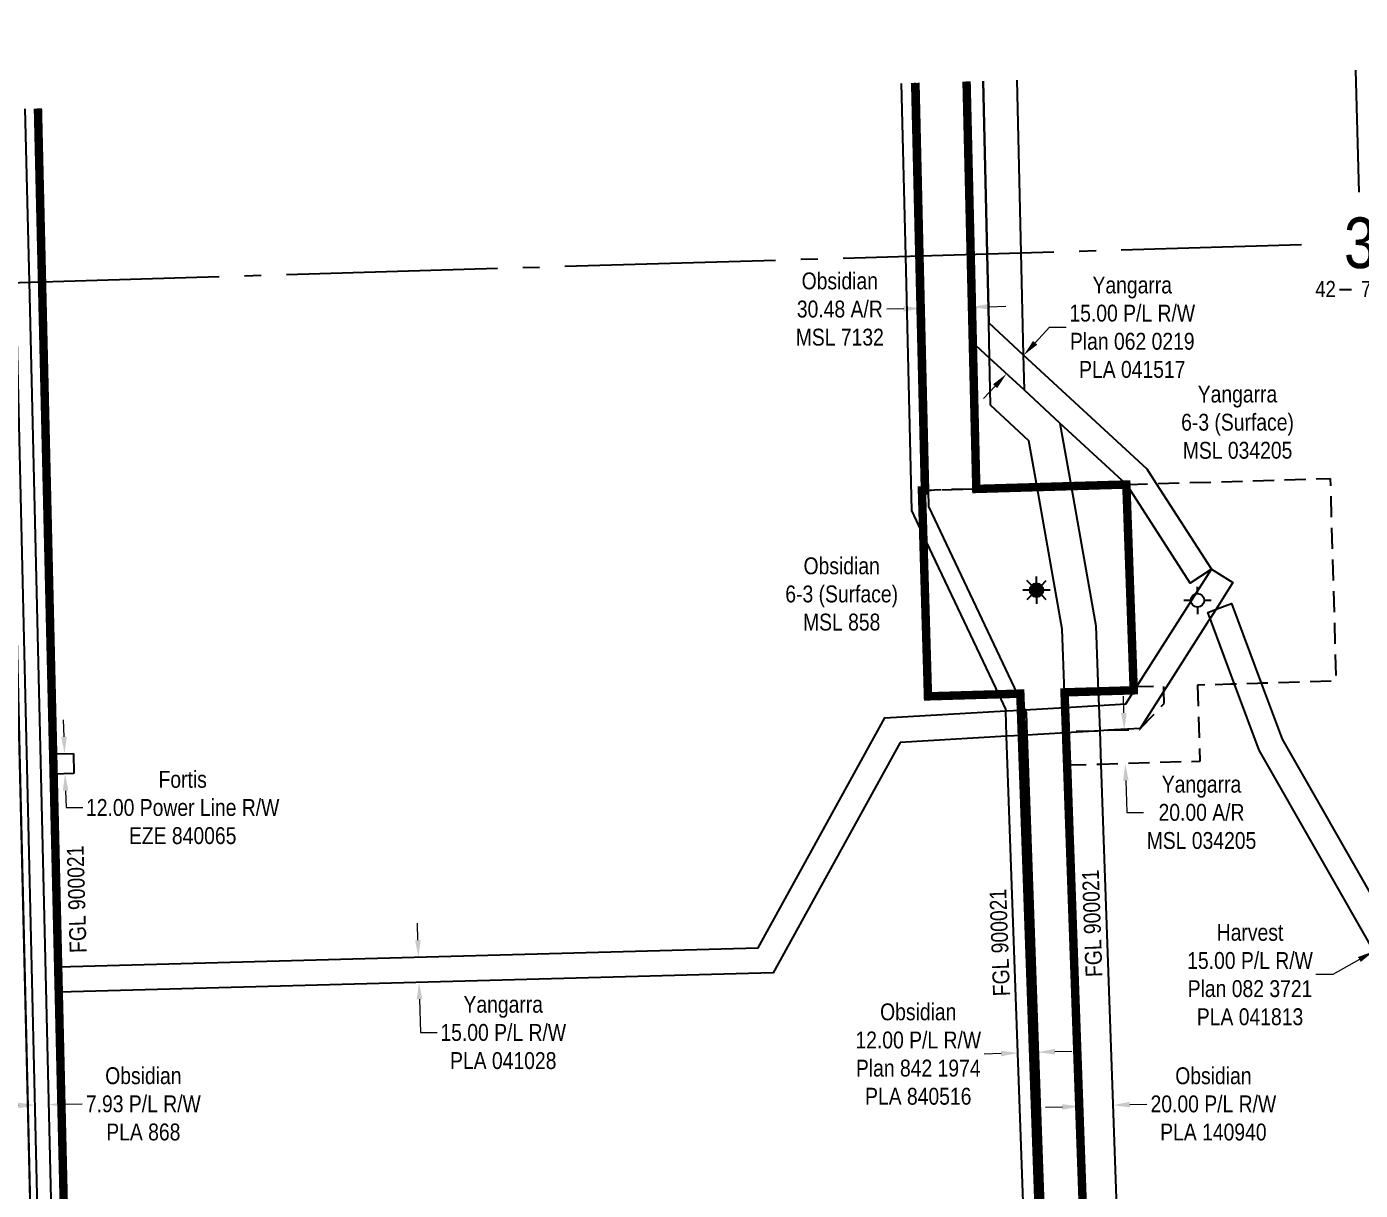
# Model space of a CAD drawing. Extents: x 632269 to 650517, y 5825252 to 5832959.
# Drawn here: x 639771 to 640562, y 5827976 to 5828665 of the extents above; entities that cross this region are included whole.
import ezdxf
from ezdxf.enums import TextEntityAlignment as Align

# ---------------------------------------------------------------- set-up
doc = ezdxf.new("R2010")
doc.units = 0
doc.header["$LTSCALE"] = 5
doc.header["$PDMODE"] = 35
doc.header["$PDSIZE"] = 10
for name, pattern in [('CENTERLINEX3', [5, 2.5, -1, 0.5, -1]), ('foc-ACCESSROAD', [3.75, 2.5, -1.25]), ('foc-FLOWLINE', [3.75, 2.5, -1.25]), ('foc-QUARTERLINE', [33, 25, -3, 2, -3])]:
    doc.linetypes.add(name, pattern=pattern)
doc.layers.get('Defpoints').update_dxf_attribs({"color": 9})
for name, color, linetype in [('10', 1, 'Continuous'), ('9', 3, 'Continuous'), ('AS-POWER', 104, 'foc-POWER'), ('C-AR', 13, 'foc-ACCESSROAD'), ('C-RW', 13, 'Continuous'), ('C-WS', 13, 'foc-ACCESSROAD'), ('C-WS-S', 8, 'Continuous'), ('F-EZE', 190, 'foc-FLOWLINE'), ('F-RW', 190, 'Continuous'), ('F-WS', 190, 'foc-ACCESSROAD'), ('F-WS-S', 8, 'Continuous'), ('L-SEC', 7, 'Continuous'), ('L-SECLBL', 7, 'Continuous'), ('L-SECQ', 8, 'foc-QUARTERLINE'), ('L-TITLEDB', 4, 'Continuous')]:
    doc.layers.add(name, color=color, linetype=linetype)
doc.layers.add('AS-TRAPPER BOUNDARY', color=7, linetype='CENTERLINEX3', true_color=0xb85c00, transparency=0.6)
doc.layers.add('AS-TRAPPER-T', color=7, linetype='Continuous', true_color=0xc26100)
for name, color, linetype, lineweight in [('C-AR-T', 13, 'Continuous', 9), ('C-FLOWLINE-T', 13, 'Continuous', 9), ('C-RW-T', 13, 'Continuous', 9), ('C-WS-T', 13, 'Continuous', 9), ('F-AR-T', 190, 'Continuous', 9), ('F-EZE-T', 190, 'Continuous', 9), ('F-RW-T', 190, 'Continuous', 9), ('F-WS-T', 190, 'Continuous', 9)]:
    doc.layers.add(name, color=color, linetype=linetype, lineweight=lineweight)
doc.styles.add('80CG', font='ARIALN.TTF', dxfattribs={"height": 10})
doc.styles.add('80L', font='ARIALN.TTF', dxfattribs={"height": 10})
doc.styles.add('foc-LtypeFont', font='ARIALN.TTF', dxfattribs={"height": 7.35})
doc.styles.add('SIMPLEX', font='ARIALN.TTF')
doc.linetypes.add('foc-POWER', pattern='A,6,-1,["P",foc-LtypeFont,S=0.2,R=0,X=-0.625,Y=-0.75],-1.24,4', length=12.24)
doc.linetypes.add('foc-POWER-NOLINE', pattern='A,0,-4,["P",foc-LtypeFont,S=0.2,R=0,X=-0.625,Y=-0.75],-8.24', length=12.24)
doc.dimstyles.new('Compass 5 000', dxfattribs={"dimscale": 5, "dimtxt": 9, "dimasz": 2, "dimexe": 0.2, "dimexo": 0.0625, "dimgap": 0.5, "dimtad": 0, "dimtih": 1, "dimtoh": 1, "dimzin": 0, "dimdsep": 46, "dimtxsty": '80CG', "dimcen": 0.1, "dimse1": 1, "dimse2": 1, "dimclrd": 256, "dimclrt": 256, "dimaunit": 1, "dimadec": 4, "dimazin": 0, "dimtfac": 0.06, "dimtofl": 0, "dimtmove": 0, "dimatfit": 1, "dimfxl": 0.2, "dimtolj": 1, "dimtzin": 0, "dimlwd": -1, "dimarcsym": 0})

# ---------------------------------------------------------------- blocks, each defined once
blk = doc.blocks.new('L-SECLBL')
at = {"layer": '9', "color": 7}
for p, q in [((-5.08, -27.83), (-12.29, -27.83)), ((20.7, -27.83), (13.5, -27.83))]:
    blk.add_line(p, q, dxfattribs=at)
at = {"layer": '10', "color": 2, "style": 'SIMPLEX'}
blk.add_attdef('SEC', text='', height=30, dxfattribs=at).set_placement((0, 0), align=Align.MIDDLE)
at = {"layer": '10', "color": 5, "style": '80L'}
blk.add_attdef('TWP', text='', height=9.5, dxfattribs=at).set_placement((-14.43, -27.37), align=Align.MIDDLE_RIGHT)
blk.add_attdef('RGE', text='', height=9.5, dxfattribs=at).set_placement((3.62, -27.37), align=Align.MIDDLE_CENTER)
blk.add_attdef('MER', text='', height=9.5, dxfattribs=at).set_placement((23.17, -27.37), align=Align.MIDDLE_LEFT)
blk = doc.blocks.new('*D443')
at = {"layer": 'Defpoints', "color": 0, "transparency": 16777216}
for p in [(639793.51, 5828234.25), (639794.29, 5828234.27), (639794.64, 5828222.3)]:
    blk.add_point(p, dxfattribs=at)
at = {"layer": 'F-EZE-T', "transparency": 16777216}
for p, q in [((639793.22, 5828244.25), (639792.94, 5828254.24)), ((639794.14, 5828212.28), (639794.43, 5828202.29)), ((639794.43, 5828202.29), (639804.43, 5828202.29))]:
    blk.add_line(p, q, dxfattribs=at)
for points in [[(639794.89, 5828244.3), (639791.56, 5828244.2), (639793.51, 5828234.25)], [(639795.81, 5828212.33), (639792.47, 5828212.23), (639793.85, 5828222.28)]]:
    blk.add_solid(points, dxfattribs=at)
at = {"layer": 'F-EZE-T', "transparency": 16777216, "insert": (639863.56, 5828202.29), "char_height": 10, "attachment_point": 5, "style": '80CG'}
blk.add_mtext('\\A1;Fortis\\P12.00 Power Line R/W\\PEZE 840065', dxfattribs=at)
blk = doc.blocks.new('*D520')
at = {"layer": 'C-AR-T', "transparency": 16777216}
for p, q in [((640290.95, 5828497.84), (640280.95, 5828497.6)), ((640341.4, 5828499.05), (640351.4, 5828499.29))]:
    blk.add_line(p, q, dxfattribs=at)
for points in [[(640290.91, 5828499.51), (640290.99, 5828496.18), (640300.95, 5828498.08)], [(640341.36, 5828500.72), (640341.44, 5828497.38), (640331.41, 5828498.81)]]:
    blk.add_solid(points, dxfattribs=at)
at = {"layer": 'Defpoints', "color": 0, "transparency": 16777216}
for p in [(640300.9, 5828500.11), (640300.95, 5828498.08), (640331.36, 5828500.84)]:
    blk.add_point(p, dxfattribs=at)
at = {"layer": 'C-AR-T', "transparency": 16777216, "insert": (640253.07, 5828497.6), "char_height": 10, "attachment_point": 5, "style": '80CG'}
blk.add_mtext('\\A1;Obsidian\\P30.48 A/R\\PMSL 7132', dxfattribs=at)
blk = doc.blocks.new('*D527')
at = {"layer": 'Defpoints', "color": 0, "transparency": 16777216}
for p in [(640425.84, 5828248.48), (640422.31, 5828228.34), (640426.42, 5828228.46)]:
    blk.add_point(p, dxfattribs=at)
at = {"layer": 'F-AR-T', "transparency": 16777216}
for p, q in [((640421.43, 5828258.35), (640421.14, 5828268.35)), ((640422.61, 5828218.34), (640423.16, 5828199.4)), ((640423.16, 5828199.4), (640433.16, 5828199.4))]:
    blk.add_line(p, q, dxfattribs=at)
for points in [[(640423.1, 5828258.4), (640419.77, 5828258.3), (640421.73, 5828248.36)], [(640424.27, 5828218.39), (640420.94, 5828218.29), (640422.31, 5828228.34)]]:
    blk.add_solid(points, dxfattribs=at)
at = {"layer": 'F-AR-T', "transparency": 16777216, "insert": (640467.48, 5828199.4), "char_height": 10, "attachment_point": 5, "style": '80CG'}
blk.add_mtext('\\A1;Yangarra\\P20.00 A/R\\PMSL 034205', dxfattribs=at)
blk = doc.blocks.new('*D557')
at = {"layer": 'C-FLOWLINE-T', "transparency": 16777216}
for p, q in [((639766.07, 5828025.83), (639756.07, 5828025.59)), ((639793.99, 5828026.49), (639803.98, 5828026.72))]:
    blk.add_line(p, q, dxfattribs=at)
for points in [[(639766.03, 5828027.49), (639766.11, 5828024.16), (639776.07, 5828026.06)], [(639793.95, 5828028.15), (639794.03, 5828024.82), (639783.99, 5828026.25)]]:
    blk.add_solid(points, dxfattribs=at)
at = {"layer": 'Defpoints', "color": 0, "transparency": 16777216}
for p in [(639776.12, 5828023.85), (639783.99, 5828026.25), (639784.04, 5828024.04)]:
    blk.add_point(p, dxfattribs=at)
at = {"layer": 'C-FLOWLINE-T', "transparency": 16777216, "insert": (639840.23, 5828026.72), "char_height": 10, "attachment_point": 5, "style": '80CG'}
blk.add_mtext('\\A1;Obsidian\\P7.93 P/L R/W\\PPLA 868', dxfattribs=at)
blk = doc.blocks.new('*D588')
at = {"layer": 'Defpoints', "color": 0, "transparency": 16777216}
for p in [(640031.74, 5828114.54), (640003.67, 5828098.76), (640032.15, 5828099.54)]:
    blk.add_point(p, dxfattribs=at)
at = {"layer": 'F-RW-T', "transparency": 16777216}
for p, q in [((640002.99, 5828123.76), (640002.72, 5828133.76)), ((640003.95, 5828088.77), (640004.49, 5828069.01)), ((640004.49, 5828069.01), (640014.49, 5828069.01))]:
    blk.add_line(p, q, dxfattribs=at)
for points in [[(640004.66, 5828123.81), (640001.33, 5828123.72), (640003.27, 5828113.77)], [(640005.61, 5828088.81), (640002.28, 5828088.72), (640003.67, 5828098.76)]]:
    blk.add_solid(points, dxfattribs=at)
at = {"layer": 'F-RW-T', "transparency": 16777216, "insert": (640053.57, 5828069.01), "char_height": 10, "attachment_point": 5, "style": '80CG'}
blk.add_mtext('\\A1;Yangarra\\P15.00 P/L R/W\\PPLA 041028', dxfattribs=at)
blk = doc.blocks.new('*D592')
at = {"layer": 'Defpoints', "color": 0, "transparency": 16777216}
for p in [(640362.08, 5828470.3), (640385.93, 5828448.27), (640375.76, 5828437.25)]:
    blk.add_point(p, dxfattribs=at)
at = {"layer": 'F-RW-T', "transparency": 16777216}
for p, q in [((640368.86, 5828477.64), (640377.34, 5828486.83)), ((640377.34, 5828486.83), (640387.34, 5828486.83)), ((640345.12, 5828451.93), (640338.34, 5828444.59))]:
    blk.add_line(p, q, dxfattribs=at)
for points in [[(640367.64, 5828478.77), (640370.09, 5828476.51), (640362.08, 5828470.3)], [(640343.9, 5828453.06), (640346.35, 5828450.8), (640351.91, 5828459.28)]]:
    blk.add_solid(points, dxfattribs=at)
at = {"layer": 'F-RW-T', "transparency": 16777216, "insert": (640426.43, 5828486.83), "char_height": 10, "attachment_point": 5, "style": '80CG'}
blk.add_mtext('\\A1;Yangarra\\P15.00 P/L R/W\\PPlan 062 0219\\PPLA 041517', dxfattribs=at)
blk = doc.blocks.new('*D593')
at = {"layer": 'Defpoints', "color": 0, "transparency": 16777216}
for p in [(640551.76, 5828179.01), (640538.74, 5828171.57), (640569.76, 5828117.28)]:
    blk.add_point(p, dxfattribs=at)
at = {"layer": 'F-RW-T', "transparency": 16777216}
for p, q in [((640591.47, 5828129.68), (640600.15, 5828134.64)), ((640561.08, 5828112.32), (640545.32, 5828103.31)), ((640545.32, 5828103.31), (640535.32, 5828103.31))]:
    blk.add_line(p, q, dxfattribs=at)
for points in [[(640590.64, 5828131.13), (640592.29, 5828128.23), (640582.78, 5828124.72)], [(640560.25, 5828113.77), (640561.91, 5828110.87), (640569.76, 5828117.28)]]:
    blk.add_solid(points, dxfattribs=at)
at = {"layer": 'F-RW-T', "transparency": 16777216, "insert": (640496.24, 5828103.31), "char_height": 10, "attachment_point": 5, "style": '80CG'}
blk.add_mtext('\\A1;Harvest\\P15.00 P/L R/W\\PPlan 082 3721\\PPLA 041813', dxfattribs=at)
blk = doc.blocks.new('*D640')
at = {"layer": 'C-RW-T', "transparency": 16777216}
for p, q in [((640385.01, 5828024.9), (640375.01, 5828024.55)), ((640424.99, 5828026.32), (640434.99, 5828026.68))]:
    blk.add_line(p, q, dxfattribs=at)
for points in [[(640384.95, 5828026.57), (640385.06, 5828023.24), (640395, 5828025.26)], [(640424.93, 5828027.99), (640425.05, 5828024.66), (640415, 5828025.97)]]:
    blk.add_solid(points, dxfattribs=at)
at = {"layer": 'Defpoints', "color": 0, "transparency": 16777216}
for p in [(640415, 5828025.97), (640395.12, 5828021.89), (640415.12, 5828022.6)]:
    blk.add_point(p, dxfattribs=at)
at = {"layer": 'C-RW-T', "transparency": 16777216, "insert": (640474.52, 5828026.68), "char_height": 10, "attachment_point": 5, "style": '80CG'}
blk.add_mtext('\\A1;Obsidian\\P20.00 P/L R/W\\PPLA 140940', dxfattribs=at)
blk = doc.blocks.new('*D676')
at = {"layer": 'C-RW-T', "transparency": 16777216}
for p, q in [((640348.65, 5828056.56), (640338.66, 5828056.21)), ((640380.62, 5828057.7), (640390.61, 5828058.05))]:
    blk.add_line(p, q, dxfattribs=at)
for points in [[(640348.59, 5828058.23), (640348.71, 5828054.9), (640358.64, 5828056.92)], [(640380.56, 5828059.36), (640380.68, 5828056.03), (640370.63, 5828057.34)]]:
    blk.add_solid(points, dxfattribs=at)
at = {"layer": 'Defpoints', "color": 0, "transparency": 16777216}
for p in [(640358.56, 5828059.38), (640358.64, 5828056.92), (640370.54, 5828059.8)]:
    blk.add_point(p, dxfattribs=at)
at = {"layer": 'C-RW-T', "transparency": 16777216, "insert": (640299.57, 5828056.21), "char_height": 10, "attachment_point": 5, "style": '80CG'}
blk.add_mtext('\\A1;Obsidian\\P12.00 P/L R/W\\PPlan 842 1974\\PPLA 840516', dxfattribs=at)
blk = doc.blocks.new('GAS')
h = blk.add_hatch(color=255)
h.dxf.hatch_style = 1
edge = h.paths.add_edge_path()
edge.add_arc((0, 0), 0.9, 0, 360)
for p, q in [((0, 0.81), (0, 1.62)), ((-0.81, 0), (-1.62, 0)), ((-0.57, 0.57), (-1.14, 1.14)), ((0.57, 0.57), (1.14, 1.14)), ((1.62, 0), (0.81, 0)), ((-0.57, -0.57), (-1.14, -1.14)), ((0, -0.81), (0, -1.62)), ((1.14, -1.14), (0.57, -0.57))]:
    blk.add_line(p, q)
blk.add_circle((0, 0), 0.8)
blk = doc.blocks.new('GABD')
for p, q in [((0, 0.81), (0, 1.62)), ((-0.81, 0), (-1.62, 0)), ((1.62, 0), (0.81, 0)), ((0, -0.81), (0, -1.62))]:
    blk.add_line(p, q)
blk.add_circle((0, 0), 0.8)

msp = doc.modelspace()

# ---------------------------------------------------------------- linework, layer by layer
at = {"layer": 'AS-POWER', "linetype": 'foc-POWER-NOLINE', "flags": 128}
msp.add_lwpolyline([(640379.312, 5827727.794), (640360.077, 5828269.798)], dxfattribs=at)
at = {"layer": 'AS-TRAPPER BOUNDARY', "const_width": 4.998, "flags": 128}
msp.add_lwpolyline([(639777.752, 5828616.456), (639794.443, 5827908.663), (639805.91, 5827848.942), (639797.256, 5827788.866), (639799.104, 5827711.069), (640379.312, 5827727.794), (640360.077, 5828269.798), (640305.339, 5828268.192), (640301.766, 5828390.138), (640303.532, 5828390.188), (640297.745, 5828631.574)], dxfattribs=at)
at = {"layer": 'C-AR', "flags": 128}
msp.add_lwpolyline([(640328.204, 5828632.46), (640330.656, 5828530.163), (640333.99, 5828391.08), (640305.428, 5828390.238), (640303.532, 5828390.188), (640300.198, 5828529.265), (640297.745, 5828631.574)], dxfattribs=at)
at = {"layer": 'C-RW'}
for points in [[(640299.7, 5828631.631), (640302.131, 5828529.322), (640305.428, 5828390.238), (640305.653, 5828380.732), (640358.17, 5828269.741), (640360.234, 5828265.38), (640362.675, 5828260.22), (640363.486, 5828258.507), (640363.957, 5828245.259), (640381.788, 5827742.811), (640382.138, 5827732.945), (640382.317, 5827727.881), (640379.312, 5827727.794), (640370.344, 5827727.535), (640370.164, 5827732.596), (640369.814, 5827742.461), (640351.979, 5828244.56), (640351.411, 5828259.563), (640351.406, 5828260.663), (640347.262, 5828269.422), (640302.533, 5828363.953), (640295.71, 5828378.374), (640292.137, 5828529.028), (640289.7, 5828631.34)], [(640404.998, 5827743.506), (640387.828, 5828227.325), (640387.144, 5828246.613), (640387.118, 5828247.342), (640386.611, 5828261.618), (640386.294, 5828270.565), (640384.966, 5828307.949), (640369.979, 5828392.136), (640365.081, 5828419.65), (640342.472, 5828440.632), (640341.82, 5828468.595), (640341.333, 5828489.456), (640340.374, 5828530.449), (640337.986, 5828632.744)], [(640357.996, 5828633.326), (640360.381, 5828531.039), (640361.792, 5828470.562), (640362.278, 5828449.701), (640383.557, 5828430.05), (640390.201, 5828392.73), (640404.917, 5828310.065), (640406.298, 5828271.152), (640406.594, 5828262.784), (640407.126, 5828247.821), (640407.832, 5828227.911), (640424.294, 5827764.04)], [(639770.065, 5828616.233), (639772.484, 5828513.74), (639791.433, 5827710.848), (639783.511, 5827710.619), (639764.562, 5828513.508), (639762.143, 5828616.002)]]:
    msp.add_lwpolyline(points, dxfattribs=at)
at = {"layer": 'C-WS', "flags": 128}
msp.add_lwpolyline([(640423.712, 5828393.714), (640423.74, 5828392.769), (640427.229, 5828273.688), (640427.285, 5828271.767), (640406.298, 5828271.152), (640386.294, 5828270.565), (640386.611, 5828261.618), (640387.118, 5828247.342), (640387.144, 5828246.613), (640387.828, 5828227.325), (640404.998, 5827743.506), (640405.346, 5827733.68), (640405.528, 5827728.552), (640382.317, 5827727.881), (640379.312, 5827727.794), (640379.131, 5827732.92), (640378.782, 5827742.757), (640360.954, 5828245.084), (640360.422, 5828260.089), (640360.234, 5828265.38), (640360.077, 5828269.798), (640358.17, 5828269.741), (640347.262, 5828269.422), (640305.339, 5828268.192), (640302.533, 5828363.953), (640301.766, 5828390.138), (640303.532, 5828390.188), (640305.428, 5828390.238), (640333.99, 5828391.08), (640369.979, 5828392.136), (640390.201, 5828392.73), (640422.927, 5828393.691), (640423.712, 5828393.714)], close=True, dxfattribs=at)
at = {"layer": 'F-EZE'}
msp.add_lwpolyline([(639787.044, 5828222.082), (639786.761, 5828234.058), (639798.764, 5828234.403), (639799.055, 5828222.426), (639787.044, 5828222.082)], close=True, dxfattribs=at)
at = {"layer": 'F-RW'}
msp.add_lwpolyline([(640337.986, 5828632.744), (640340.374, 5828530.449), (640341.333, 5828489.456), (640361.792, 5828470.562), (640435.038, 5828402.92), (640440.645, 5828394.211), (640473.31, 5828343.47), (640460.783, 5828335.286), (640423.74, 5828392.769), (640423.464, 5828393.196), (640422.927, 5828393.691), (640383.557, 5828430.05), (640362.278, 5828449.701), (640341.82, 5828468.595), (640333.645, 5828476.145), (640332.38, 5828530.213), (640329.985, 5828632.512)], dxfattribs=at)
for points in [[(640288.851, 5828240.876), (640213.578, 5828104.483), (639790.093, 5828092.946), (639789.738, 5828107.951), (640204.587, 5828119.254), (640279.711, 5828255.378), (640351.411, 5828259.563), (640360.422, 5828260.089), (640362.675, 5828260.22), (640386.611, 5828261.618), (640406.594, 5828262.784), (640422.618, 5828263.72), (640428.987, 5828273.74), (640473.31, 5828343.47), (640486.118, 5828335.657), (640476.122, 5828319.867), (640472.519, 5828314.257), (640471.085, 5828312), (640445.19, 5828271.251), (640431.197, 5828249.106), (640412.222, 5828248.077), (640407.126, 5828247.821), (640387.144, 5828246.613), (640363.957, 5828245.259), (640360.954, 5828245.084), (640351.979, 5828244.56), (640288.851, 5828240.876)], [(640638.339, 5827735.309), (640623.351, 5827734.869), (640623.169, 5827740.03), (640622.823, 5827749.801), (640622.181, 5827769.729), (640609.939, 5827799.39), (640631.017, 5828010.071), (640572.458, 5828112.564), (640501.738, 5828236.34), (640487.074, 5828275.443), (640472.519, 5828314.257), (640471.135, 5828317.947), (640476.122, 5828319.867), (640485.176, 5828323.213), (640502.916, 5828275.906), (640515.355, 5828242.738), (640571.641, 5828144.222), (640646.415, 5828013.348), (640625.225, 5827801.677), (640637.018, 5827772.868), (640637.165, 5827770.237), (640637.813, 5827750.268), (640638.159, 5827740.442), (640638.339, 5827735.309)]]:
    msp.add_lwpolyline(points, close=True, dxfattribs=at)
at = {"layer": 'F-WS', "flags": 128}
msp.add_lwpolyline([(640465.107, 5828274.799), (640466.431, 5828229.628), (640407.832, 5828227.911), (640387.828, 5828227.325), (640387.144, 5828246.613), (640387.118, 5828247.342), (640407.126, 5828247.821), (640412.222, 5828248.077), (640430.844, 5828248.622), (640431.197, 5828249.106), (640445.399, 5828264.056), (640445.19, 5828271.251), (640445.103, 5828274.212), (640428.987, 5828273.74), (640427.229, 5828273.688), (640423.74, 5828392.769), (640423.712, 5828393.714), (640440.645, 5828394.211), (640543.737, 5828397.232), (640547.255, 5828277.205), (640502.916, 5828275.906), (640500.724, 5828275.842), (640487.074, 5828275.443), (640484.862, 5828275.378), (640465.107, 5828274.799)], close=True, dxfattribs=at)
at = {"layer": 'L-SEC'}
msp.add_line((639760.235, 5828513.263), (639779.182, 5827710.494), dxfattribs=at)
at = {"layer": 'L-SECQ'}
for p, q in [((640558.85, 5828639.165), (640560.717, 5828566.894)), ((639760.236, 5828513.259), (640526.73, 5828535.886))]:
    msp.add_line(p, q, dxfattribs=at)
at = {"layer": 'L-TITLEDB'}
msp.add_lwpolyline([(639777.752, 5828616.456), (639780.153, 5828513.966), (639786.761, 5828234.058), (639787.044, 5828222.082), (639789.738, 5828107.951), (639790.093, 5828092.946), (639794.443, 5827908.663), (639805.91, 5827848.942), (639797.256, 5827788.866), (639798.748, 5827726.046), (639798.771, 5827725.099), (639798.985, 5827716.076), (639799.008, 5827715.095), (639799.104, 5827711.069), (639791.433, 5827710.848), (639783.511, 5827710.619), (639779.182, 5827710.494), (639760.226, 5828513.38), (639757.83, 5828615.877)], dxfattribs=at)

# ---------------------------------------------------------------- block references
at = {"layer": 'C-WS-S', "xscale": 4.998345000000032, "yscale": 4.998345000000032, "zscale": 4.998345000000032, "rotation": 0.08236396073204832}
msp.add_blockref('GAS', (640369.694, 5828331.108), dxfattribs=at)
at = {"layer": 'F-WS-S', "xscale": 4.998345000000032, "yscale": 4.998345000000032, "zscale": 4.998345000000032, "rotation": 0.08236396073204832}
msp.add_blockref('GABD', (640465.118, 5828325.058), dxfattribs=at)
at = {"layer": 'L-SECLBL'}
msp.add_blockref('L-SECLBL', (640561.492, 5828536.913), dxfattribs=at).add_auto_attribs({'SEC': '3', 'TWP': '42', 'RGE': '7', 'MER': '5'})

# ---------------------------------------------------------------- texts
at = {"layer": 'AS-TRAPPER-T', "insert": (639800.77, 5828147.975), "char_height": 9.99669, "width": 63.21004, "attachment_point": 5, "rotation": 91.621667, "style": '80CG'}
msp.add_mtext('\\A1;FGL 900021', dxfattribs=at)
at = {"layer": 'F-WS-T', "insert": (640488.825, 5828430.569), "char_height": 9.99669, "width": 66.23769, "attachment_point": 5, "rotation": 0.092594, "style": '80CG'}
msp.add_mtext('\\A1;Yangarra\\P6-3 (Surface)\\PMSL 034205', dxfattribs=at)

# ---------------------------------------------------------------- dimensions: what is measured, and where the dimension line sits
at = {"layer": 'C-AR-T'}
dim = msp.add_aligned_dim(p1=(640331.359, 5828500.836), p2=(640300.897, 5828500.105), distance=2.025, text='Obsidian\\P30.48 A/R\\PMSL 7132', dimstyle='Compass 5 000', dxfattribs=at)
dim.commit()
dim.dimension.update_dxf_attribs({"geometry": '*D520', "text_midpoint": (640253.069, 5828497.602)})
at = {"layer": 'C-FLOWLINE-T'}
dim = msp.add_aligned_dim(p1=(639776.118, 5828023.849), p2=(639784.041, 5828024.036), distance=2.215, text='Obsidian\\P7.93 P/L R/W\\PPLA 868', dimstyle='Compass 5 000', dxfattribs=at)
dim.commit()
dim.dimension.update_dxf_attribs({"geometry": '*D557', "text_midpoint": (639840.232, 5828026.721)})
at = {"layer": 'C-RW-T'}
dim = msp.add_aligned_dim(p1=(640395.119, 5828021.891), p2=(640415.118, 5828022.601), distance=3.367, text='Obsidian\\P20.00 P/L R/W\\PPLA 140940', dimstyle='Compass 5 000', dxfattribs=at)
dim.commit()
dim.dimension.update_dxf_attribs({"geometry": '*D640', "text_midpoint": (640474.523, 5828026.676)})
at = {"layer": 'F-AR-T', "color": 3}
dim = msp.add_linear_dim(base=(640422.314, 5828228.336), p1=(640425.836, 5828248.476), p2=(640426.423, 5828228.456), angle=271.678344, text='Yangarra\\P20.00 A/R\\PMSL 034205', dimstyle='Compass 5 000', dxfattribs=at)
dim.commit()
dim.dimension.update_dxf_attribs({"geometry": '*D527', "text_midpoint": (640467.479, 5828199.405), "dimtype": 161})
at = {"layer": 'F-EZE-T', "color": 3}
dim = msp.add_linear_dim(base=(639793.509, 5828234.252), p1=(639794.638, 5828222.299), p2=(639794.294, 5828234.274), angle=91.645417, text='Fortis\\P12.00 Power Line R/W\\PEZE 840065', dimstyle='Compass 5 000', dxfattribs=at)
dim.commit()
dim.dimension.update_dxf_attribs({"geometry": '*D443', "text_midpoint": (639863.565, 5828202.285), "dimtype": 161})
at = {"layer": 'F-RW-T'}
for base, p1, p2, angle, text, picture, middle in [((640362.079, 5828470.297), (640375.758, 5828437.252), (640385.932, 5828448.269), 47.27804, 'Yangarra\\P15.00 P/L R/W\\PPlan 062 0219\\PPLA 041517', '*D592', (640426.426, 5828486.826)), ((640569.765, 5828117.279), (640551.764, 5828179.012), (640538.744, 5828171.572), 209.741672, 'Harvest\\P15.00 P/L R/W\\PPlan 082 3721\\PPLA 041813', '*D593', (640496.237, 5828103.312)), ((640003.675, 5828098.765), (640031.742, 5828114.544), (640032.15, 5828099.54), 271.560528, 'Yangarra\\P15.00 P/L R/W\\PPLA 041028', '*D588', (640053.568, 5828069.011))]:
    dim = msp.add_linear_dim(base=base, p1=p1, p2=p2, angle=angle, text=text, dimstyle='Compass 5 000', dxfattribs=at)
    dim.commit()
    dim.dimension.update_dxf_attribs({"geometry": picture, "text_midpoint": middle, "dimtype": 161})

# ---------------------------------------------------------------- next in the draw order: texts
at = {"layer": 'AS-TRAPPER-T', "insert": (640347.915, 5828122.339), "char_height": 9.99669, "width": 63.21004, "attachment_point": 5, "rotation": 92.032506, "style": '80CG', "bg_fill": 3, "box_fill_scale": 1.15, "bg_fill_color": 256, "bg_fill_true_color": 256, "bg_fill_transparency": 0}
msp.add_mtext('\\A1;FGL 900021', dxfattribs=at)
at = {"layer": 'C-WS-T', "insert": (640254.184, 5828328.79), "char_height": 9.99669, "width": 78.97562, "attachment_point": 5, "style": '80CG', "bg_fill": 2}
msp.add_mtext('\\A1;Obsidian\\P6-3 (Surface)\\PMSL 858', dxfattribs=at)

# ---------------------------------------------------------------- next in the draw order: linework, layer by layer
at = {"layer": 'AS-TRAPPER BOUNDARY', "const_width": 4.998, "flags": 128}
msp.add_lwpolyline([(640328.204, 5828632.46), (640333.99, 5828391.08), (640422.927, 5828393.691), (640427.229, 5828273.688), (640427.285, 5828271.767), (640386.294, 5828270.565), (640405.528, 5827728.552), (641180.753, 5827751.27), (641168.584, 5827796.654), (641225.021, 5827798.336), (641226.319, 5827752.595), (641384.776, 5827757.272), (641368.403, 5828329.268), (641174.992, 5828323.913), (641175.867, 5828293.412), (641053.927, 5828289.932), (641050.466, 5828411.816), (641172.368, 5828415.314), (641173.977, 5828359.273), (641174.117, 5828354.381), (641367.53, 5828359.756), (641359.105, 5828662.432)], dxfattribs=at)

# ---------------------------------------------------------------- next in the draw order: dimensions: what is measured, and where the dimension line sits
at = {"layer": 'C-RW-T'}
dim = msp.add_aligned_dim(p1=(640370.538, 5828059.805), p2=(640358.556, 5828059.379), distance=2.463, text='Obsidian\\P12.00 P/L R/W\\PPlan 842 1974\\PPLA 840516', dimstyle='Compass 5 000', dxfattribs=at)
dim.commit()
dim.dimension.update_dxf_attribs({"geometry": '*D676', "text_midpoint": (640299.574, 5828056.208)})

# ---------------------------------------------------------------- next in the draw order: texts
at = {"layer": 'AS-TRAPPER-T', "insert": (640402.763, 5828133.723), "char_height": 9.99669, "width": 63.21004, "attachment_point": 5, "rotation": 92.03244, "style": '80CG', "bg_fill": 3, "box_fill_scale": 1.15, "bg_fill_color": 256, "bg_fill_true_color": 256, "bg_fill_transparency": 0}
msp.add_mtext('\\A1;FGL 900021', dxfattribs=at)

doc.saveas('drawing.dxf')
